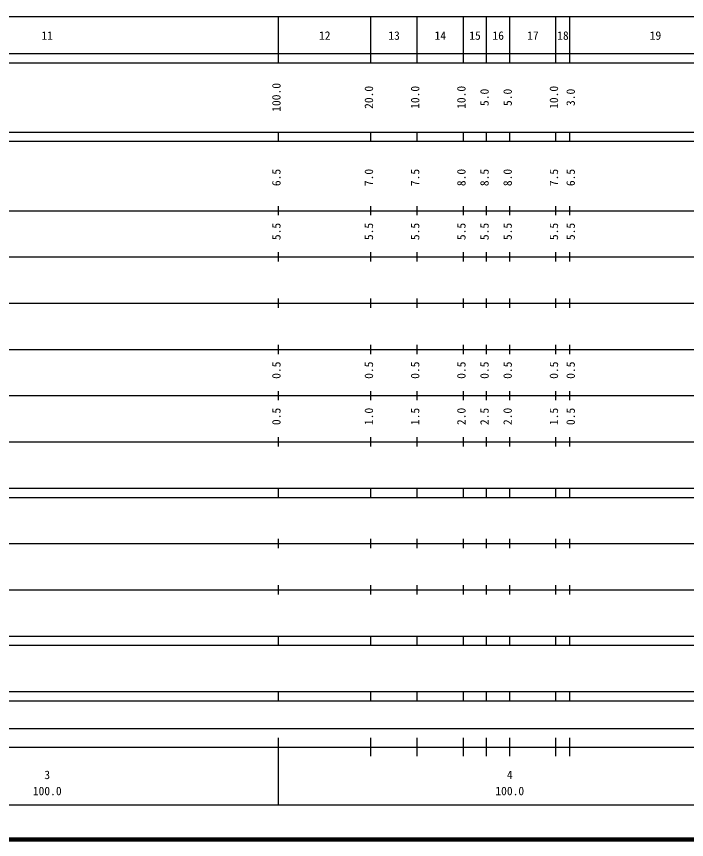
# Model space of a CAD drawing. Units: millimetres on the paper, enlarged 1000 times. Extents: x 40000 to 680000, y 20000 to 380000.
# Drawn here: x 311352 to 456223, y 20000 to 198000 of the extents above; entities that cross this region are included whole.
import ezdxf
from ezdxf.enums import TextEntityAlignment as Align

# ---------------------------------------------------------------- set-up
doc = ezdxf.new("R2010")
doc.units = ezdxf.units.MM
doc.header["$LTSCALE"] = 1000
doc.layers.add('M-TTL', color=2, linetype='Continuous', lineweight=140)
doc.layers.add('M-TTL-BAND', color=7, linetype='Continuous', lineweight=25)
doc.styles.add('ＭＳ ゴシック', font='')
doc.styles.get('ＭＳ ゴシック').set_extended_font_data('MS Gothic')

msp = doc.modelspace()

# ---------------------------------------------------------------- linework, layer by layer
at = {"layer": 'M-TTL'}
msp.add_line((40000, 20000), (680000, 20000), dxfattribs=at)
at = {"layer": 'M-TTL-BAND'}
for p, q in [((68000, 198000), (579000, 198000)), ((368000, 188000), (368000, 198000)), ((388000, 188000), (388000, 198000)), ((398000, 188000), (398000, 198000)), ((408000, 188000), (408000, 198000)), ((413000, 188000), (413000, 198000)), ((418000, 188000), (418000, 198000)), ((428000, 188000), (428000, 198000)), ((431000, 188000), (431000, 198000)), ((40000, 190000), (579000, 190000)), ((40000, 188000), (579000, 188000)), ((40000, 173000), (579000, 173000)), ((368000, 171000), (368000, 173000)), ((388000, 171000), (388000, 173000)), ((398000, 171000), (398000, 173000)), ((408000, 171000), (408000, 173000)), ((413000, 171000), (413000, 173000)), ((418000, 171000), (418000, 173000)), ((428000, 171000), (428000, 173000)), ((431000, 171000), (431000, 173000)), ((40000, 171000), (579000, 171000)), ((368000, 155000), (368000, 157000)), ((388000, 155000), (388000, 157000)), ((398000, 155000), (398000, 157000)), ((408000, 155000), (408000, 157000)), ((413000, 155000), (413000, 157000)), ((418000, 155000), (418000, 157000)), ((428000, 155000), (428000, 157000)), ((431000, 155000), (431000, 157000)), ((40000, 156000), (579000, 156000)), ((46000, 146000), (579000, 146000)), ((368000, 145000), (368000, 147000)), ((388000, 145000), (388000, 147000)), ((398000, 145000), (398000, 147000)), ((408000, 145000), (408000, 147000)), ((413000, 145000), (413000, 147000)), ((418000, 145000), (418000, 147000)), ((428000, 145000), (428000, 147000)), ((431000, 145000), (431000, 147000)), ((52000, 136000), (579000, 136000)), ((368000, 135000), (368000, 137000)), ((388000, 135000), (388000, 137000)), ((398000, 135000), (398000, 137000)), ((408000, 135000), (408000, 137000)), ((413000, 135000), (413000, 137000)), ((418000, 135000), (418000, 137000)), ((428000, 135000), (428000, 137000)), ((431000, 135000), (431000, 137000)), ((368000, 125000), (368000, 127000)), ((388000, 125000), (388000, 127000)), ((398000, 125000), (398000, 127000)), ((408000, 125000), (408000, 127000)), ((413000, 125000), (413000, 127000)), ((418000, 125000), (418000, 127000)), ((428000, 125000), (428000, 127000)), ((431000, 125000), (431000, 127000)), ((46000, 126000), (579000, 126000)), ((52000, 116000), (579000, 116000)), ((368000, 115000), (368000, 117000)), ((388000, 115000), (388000, 117000)), ((398000, 115000), (398000, 117000)), ((408000, 115000), (408000, 117000)), ((413000, 115000), (413000, 117000)), ((418000, 115000), (418000, 117000)), ((428000, 115000), (428000, 117000)), ((431000, 115000), (431000, 117000)), ((368000, 105000), (368000, 107000)), ((388000, 105000), (388000, 107000)), ((398000, 105000), (398000, 107000)), ((408000, 105000), (408000, 107000)), ((413000, 105000), (413000, 107000)), ((418000, 105000), (418000, 107000)), ((428000, 105000), (428000, 107000)), ((431000, 105000), (431000, 107000)), ((46000, 106000), (579000, 106000)), ((40000, 96000), (579000, 96000)), ((368000, 94000), (368000, 96000)), ((388000, 94000), (388000, 96000)), ((398000, 94000), (398000, 96000)), ((408000, 94000), (408000, 96000)), ((413000, 94000), (413000, 96000)), ((418000, 94000), (418000, 96000)), ((428000, 94000), (428000, 96000)), ((431000, 94000), (431000, 96000)), ((40000, 94000), (579000, 94000)), ((49000, 84000), (579000, 84000)), ((368000, 83000), (368000, 85000)), ((388000, 83000), (388000, 85000)), ((398000, 83000), (398000, 85000)), ((408000, 83000), (408000, 85000)), ((413000, 83000), (413000, 85000)), ((418000, 83000), (418000, 85000)), ((428000, 83000), (428000, 85000)), ((431000, 83000), (431000, 85000)), ((368000, 73000), (368000, 75000)), ((388000, 73000), (388000, 75000)), ((398000, 73000), (398000, 75000)), ((408000, 73000), (408000, 75000)), ((413000, 73000), (413000, 75000)), ((418000, 73000), (418000, 75000)), ((428000, 73000), (428000, 75000)), ((431000, 73000), (431000, 75000)), ((40000, 74000), (579000, 74000)), ((40000, 64000), (579000, 64000)), ((368000, 62000), (368000, 64000)), ((388000, 62000), (388000, 64000)), ((398000, 62000), (398000, 64000)), ((408000, 62000), (408000, 64000)), ((413000, 62000), (413000, 64000)), ((418000, 62000), (418000, 64000)), ((428000, 62000), (428000, 64000)), ((431000, 62000), (431000, 64000)), ((40000, 62000), (579000, 62000)), ((40000, 52000), (579000, 52000)), ((368000, 50000), (368000, 52000)), ((388000, 50000), (388000, 52000)), ((398000, 50000), (398000, 52000)), ((408000, 50000), (408000, 52000)), ((413000, 50000), (413000, 52000)), ((418000, 50000), (418000, 52000)), ((428000, 50000), (428000, 52000)), ((431000, 50000), (431000, 52000)), ((40000, 50000), (579000, 50000)), ((71000, 44000), (565000, 44000)), ((368000, 27500), (368000, 42000)), ((388000, 38000), (388000, 42000)), ((398000, 38000), (398000, 42000)), ((408000, 38000), (408000, 42000)), ((413000, 38000), (413000, 42000)), ((418000, 38000), (418000, 42000)), ((428000, 38000), (428000, 42000)), ((431000, 38000), (431000, 42000)), ((40000, 40000), (579000, 40000)), ((68000, 27500), (579000, 27500))]:
    msp.add_line(p, q, dxfattribs=at)

# ---------------------------------------------------------------- texts
at = {"layer": 'M-TTL-BAND', "style": 'ＭＳ ゴシック'}
for s, p in [('11', (318000, 192405)), ('12', (378000, 192405)), ('13', (393000, 192405)), ('14', (403000, 192405)), ('15', (410500, 192405)), ('16', (415500, 192405)), ('17', (423000, 192405)), ('18', (429500, 192405)), ('19', (449500, 192405)), ('3', (318000, 32523)), ('4', (418000, 32523)), ('100.0', (318000, 29033)), ('100.0', (418000, 29033))]:
    msp.add_text(s, height=1833, dxfattribs=at).set_placement(p, align=Align.BOTTOM_CENTER)
for s, p in [('100.0', (369000, 180500)), ('20.0', (389000, 180500)), ('10.0', (399000, 180500)), ('10.0', (409000, 180500)), ('5.0', (414000, 180500)), ('5.0', (419000, 180500)), ('10.0', (429000, 180500)), ('3.0', (432628, 180500)), ('6.5', (369000, 163174)), ('7.0', (389000, 163174)), ('7.5', (399000, 163174)), ('8.0', (409000, 163174)), ('8.5', (414000, 163174)), ('8.0', (419000, 163174)), ('7.5', (429000, 163174)), ('6.5', (432628, 163174)), ('5.5', (369000, 151500)), ('5.5', (389000, 151500)), ('5.5', (399000, 151500)), ('5.5', (409000, 151500)), ('5.5', (414000, 151500)), ('5.5', (419000, 151500)), ('5.5', (429000, 151500)), ('5.5', (432628, 151500)), ('0.5', (369000, 121500)), ('0.5', (389000, 121500)), ('0.5', (399000, 121500)), ('0.5', (409000, 121500)), ('0.5', (414000, 121500)), ('0.5', (419000, 121500)), ('0.5', (429000, 121500)), ('0.5', (432628, 121500)), ('0.5', (369000, 111500)), ('1.0', (389000, 111500)), ('1.5', (399000, 111500)), ('2.0', (409000, 111500)), ('2.5', (414000, 111500)), ('2.0', (419000, 111500)), ('1.5', (429000, 111500)), ('0.5', (432628, 111500))]:
    msp.add_text(s, height=1833, rotation=90, dxfattribs=at).set_placement(p, align=Align.BOTTOM_CENTER)

doc.saveas('drawing.dxf')
